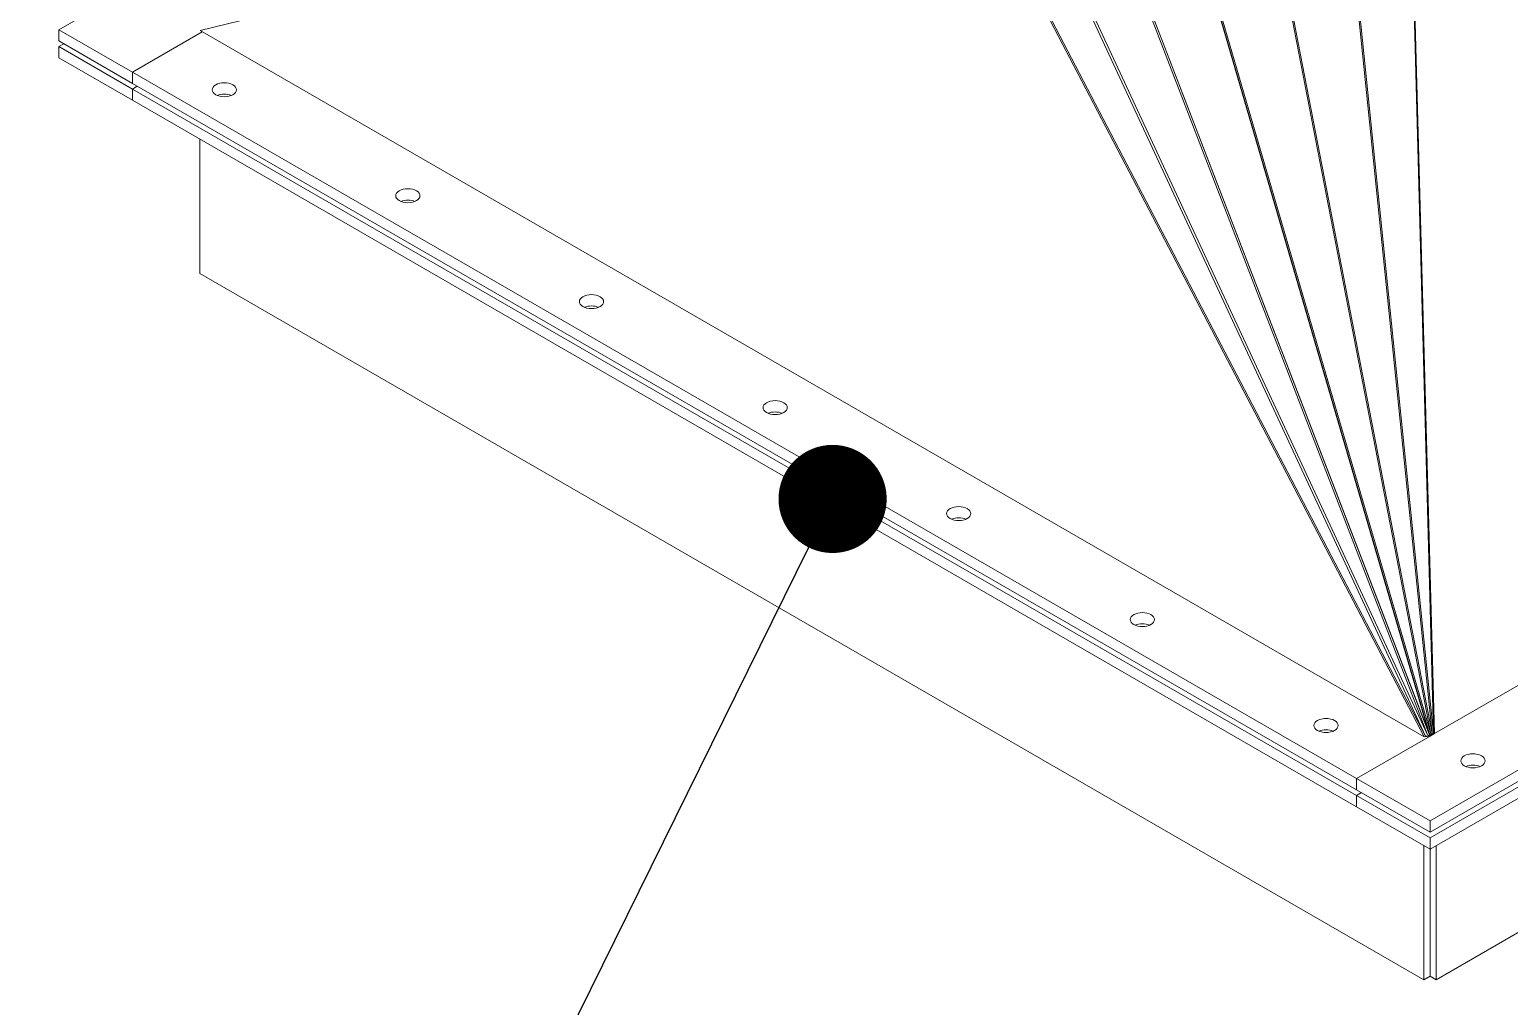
# Model space of a CAD drawing. Header units: inches. Extents: x -350577 to -266477, y -437959 to -377535.
# Drawn here: x -270642 to -269787, y -411236 to -410671 of the extents above; entities that cross this region are included whole.
import ezdxf

# ---------------------------------------------------------------- set-up
doc = ezdxf.new("R2010")
doc.units = ezdxf.units.IN
doc.header["$MEASUREMENT"] = 0
doc.layers.add('ORGINAL (itatec)', color=3, linetype='Continuous', lineweight=9)
doc.styles.add('Geniso', font='geniso.shx', dxfattribs={"oblique": 15})
doc.dimstyles.new('scale 1b100', dxfattribs={"dimscale": 100, "dimtxt": 3, "dimasz": 2.5, "dimexe": 1, "dimexo": 1, "dimgap": 1, "dimtad": 1, "dimdec": 0, "dimzin": 0, "dimdsep": 46, "dimtxsty": 'Geniso', "dimcen": 0, "dimclrd": 1, "dimclre": 1, "dimclrt": 7, "dimadec": 0, "dimazin": 0, "dimtfac": 1, "dimtdec": 0, "dimtmove": 0, "dimatfit": 3, "dimfxl": 0.75, "dimtolj": 1, "dimtzin": 0, "dimarcsym": 0})

msp = doc.modelspace()

# ---------------------------------------------------------------- linework, layer by layer
at = {"layer": 'ORGINAL (itatec)', "extrusion": (-5.55112e-17, 0.816497, 0.57735)}
for p, q in [((-270192.71, -410422.18), (-270624.63, -410671.55)), ((-270543.09, -410672.04), (-270154.14, -410576.7)), ((-269843.36, -410602.16), (-269830.63, -411078.3)), ((-269842.93, -410601.99), (-269830.17, -411078.36)), ((-270081.33, -410610.11), (-269835.98, -411080.29)), ((-269835.31, -411079.76), (-270080.21, -410610.44)), ((-269879.13, -410613.48), (-269831.47, -411078.3)), ((-269830.63, -411078.3), (-269878.31, -410613.28)), ((-270049.76, -410617.82), (-269835.31, -411079.76)), ((-269834.09, -411079.05), (-270048.05, -410618.15)), ((-269920.82, -410621.5), (-269832.26, -411078.41)), ((-269831.47, -411078.3), (-269920.02, -410621.4)), ((-270009.49, -410623.48), (-269834.09, -411079.05)), ((-269832.67, -411079.8), (-270008.32, -410623.58)), ((-269832.67, -411079.8), (-270008.32, -410623.58)), ((-269833.1, -411078.64), (-270008.31, -410623.59)), ((-269965.37, -410624.94), (-269833.1, -411078.64)), ((-269965.28, -410624.93), (-269832.67, -411079.8)), ((-269965.28, -410624.93), (-269832.67, -411079.8)), ((-269832.26, -411078.41), (-269964.47, -410624.91)), ((-270624.63, -410671.55), (-270582.2, -410696.04)), ((-270624.63, -410671.55), (-270624.63, -410678.08)), ((-270582.2, -410696.04), (-270541.86, -410672.75)), ((-270541.86, -410672.75), (-270582.2, -410696.04)), ((-269835.98, -411080.29), (-270543.09, -410672.04)), ((-270624.63, -410678.08), (-270582.2, -410702.58)), ((-270621.8, -410679.71), (-270624.63, -410681.35)), ((-270624.63, -410681.35), (-270582.2, -410705.84)), ((-270624.63, -410681.35), (-270624.63, -410687.88)), ((-270624.63, -410687.88), (-270582.2, -410712.37)), ((-270582.2, -410696.04), (-270582.2, -410702.58)), ((-270582.2, -410696.04), (-269875.1, -411104.29)), ((-270582.2, -410696.04), (-270582.2, -410702.58)), ((-270582.2, -410702.58), (-269875.1, -411110.82)), ((-270582.2, -410705.84), (-270579.38, -410704.21)), ((-270579.38, -410704.21), (-270582.2, -410705.84)), ((-270582.2, -410705.84), (-270582.2, -410712.37)), ((-270582.2, -410705.84), (-269875.1, -411114.09)), ((-270582.2, -410705.84), (-270582.2, -410712.37)), ((-270582.2, -410712.37), (-269875.1, -411120.62)), ((-270543.31, -410734.83), (-270543.31, -410812.39)), ((-269836.21, -411220.64), (-270543.31, -410812.39)), ((-269323.55, -410834.85), (-269832.67, -411128.79)), ((-269830.17, -411078.36), (-269405.9, -410833.41)), ((-269323.55, -410841.38), (-269832.67, -411135.32)), ((-269323.55, -410844.65), (-269832.67, -411138.59)), ((-269323.55, -410851.18), (-269832.67, -411145.12)), ((-269404.87, -410975.69), (-269829.13, -411220.64)), ((-269875.1, -411104.29), (-269832.67, -411079.8)), ((-269875.1, -411104.29), (-269832.67, -411079.8)), ((-269832.67, -411079.8), (-269835.98, -411080.29)), ((-269832.67, -411079.8), (-269835.31, -411079.76)), ((-269832.67, -411079.8), (-269834.09, -411079.05)), ((-269832.67, -411079.8), (-269833.1, -411078.64)), ((-269832.67, -411079.8), (-269830.63, -411078.3)), ((-269832.67, -411079.8), (-269831.47, -411078.3)), ((-269832.67, -411079.8), (-269830.17, -411078.36)), ((-269832.67, -411079.8), (-269832.26, -411078.41)), ((-269875.1, -411104.29), (-269875.1, -411110.82)), ((-269832.67, -411128.79), (-269875.1, -411104.29)), ((-269875.1, -411104.29), (-269875.1, -411110.82)), ((-269832.67, -411135.32), (-269875.1, -411110.82)), ((-269875.1, -411114.09), (-269872.27, -411112.46)), ((-269875.1, -411114.09), (-269872.27, -411112.46)), ((-269875.1, -411114.09), (-269875.1, -411120.62)), ((-269832.67, -411138.59), (-269875.1, -411114.09)), ((-269875.1, -411114.09), (-269875.1, -411120.62)), ((-269832.67, -411145.12), (-269875.1, -411120.62)), ((-269832.67, -411128.79), (-269832.67, -411135.32)), ((-269836.21, -411143.08), (-269836.21, -411220.64)), ((-269832.67, -411138.59), (-269832.67, -411145.12)), ((-269829.13, -411143.08), (-269829.13, -411220.64)), ((-269832.67, -411145.12), (-269832.67, -411218.6)), ((-269832.67, -411145.12), (-269832.67, -411218.6)), ((-269832.67, -411218.6), (-269836.21, -411220.64)), ((-269829.13, -411220.64), (-269832.67, -411218.6))]:
    msp.add_line(p, q, dxfattribs=at)
at = {"layer": 'ORGINAL (itatec)'}
for centre, start_param, end_param in [((-270529.17, -410706.25), -5.497787, 0.785398), ((-270423.1, -410767.49), -5.497787, 0.785398), ((-270317.04, -410828.72), -5.497787, 0.785398), ((-270210.97, -410889.96), -5.497787, 0.785398), ((-270104.91, -410951.2), -5.497787, 0.785398), ((-269998.84, -411012.44), -5.497787, 0.785398), ((-269892.77, -411073.67), -5.497787, 0.785398), ((-269807.92, -411100.62), -2.200636, -0.940957)]:
    msp.add_ellipse(centre, major_axis=(-7, 0), ratio=0.57735, start_param=start_param, end_param=end_param, dxfattribs=at)
at = {"layer": 'ORGINAL (itatec)', "extrusion": (6.88985e-17, -5.55112e-17, -1)}
for centre in [(-270529.17, -410712.78), (-270423.1, -410774.02), (-270317.04, -410835.26), (-270210.97, -410896.49), (-270104.91, -410957.73), (-269998.84, -411018.97), (-269892.77, -411080.21)]:
    msp.add_ellipse(centre, major_axis=(7, 0), ratio=0.57735, start_param=-2.200636, end_param=-0.940957, dxfattribs=at)
at = {"layer": 'ORGINAL (itatec)', "extrusion": (4.93038e-32, -4.44089e-16, -1)}
msp.add_ellipse((-269807.92, -411094.09), major_axis=(-7, 0), ratio=0.57735, start_param=-3.926991, end_param=2.356194, dxfattribs=at)

# ---------------------------------------------------------------- leaders
at = {"layer": 'ORGINAL (itatec)'}
msp.add_leader([(-270177.77, -410942.75), (-270619.78, -411838.38), (-270948.42, -411838.38)], dimstyle='scale 1b100', override={"dimldrblk": 'DotSmall'}, dxfattribs=at)

doc.saveas('drawing.dxf')
